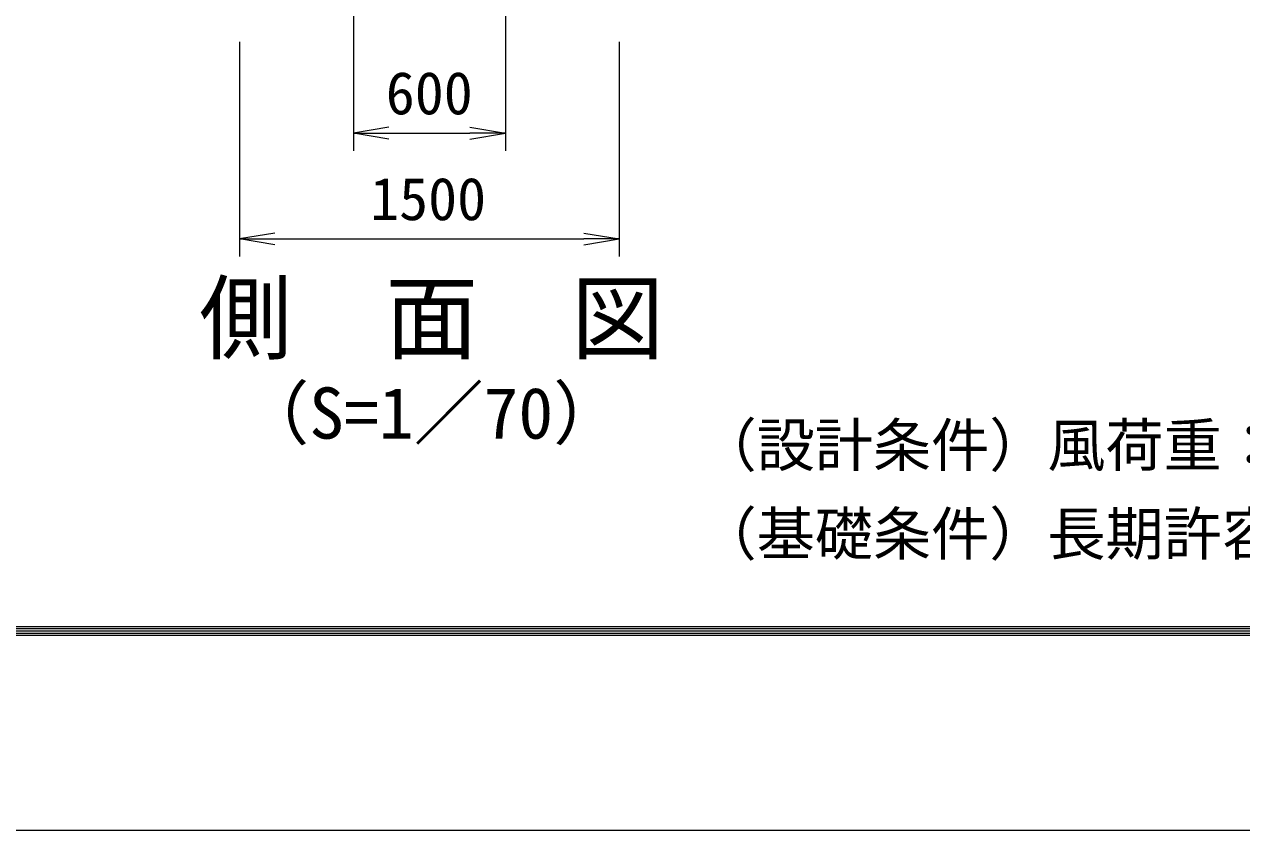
# Model space of a CAD drawing. Units: millimetres, scale not verified. Extents: x -14700 to 14700, y -10395 to 10395.
# Drawn here: x -3826 to 981, y -10395 to -7212 of the extents above; entities that cross this region are included whole.
import ezdxf
from ezdxf.enums import TextEntityAlignment as Align

# ---------------------------------------------------------------- set-up
doc = ezdxf.new("R2010")
doc.units = ezdxf.units.MM
doc.header["$LTSCALE"] = 70
doc.layers.add('0-4_D-TTL-TXT', color=7, linetype='Continuous')
for name, color, linetype, lineweight in [('0-8_D-STR-DIM', 7, 'Continuous', 9), ('0-9_0', 7, 'Continuous', 9), ('0-A_D-STR2', 7, 'Continuous', 9), ('0-B_D-TTL', 7, 'Continuous', 9)]:
    doc.layers.add(name, color=color, linetype=linetype, lineweight=lineweight)
doc.styles.add('ＭＳ ゴシック', font='')
doc.styles.get('ＭＳ ゴシック').set_extended_font_data('MS Gothic')

# ---------------------------------------------------------------- blocks, each defined once
blk = doc.blocks.new('_Open')
at = {"layer": '0-9_0'}
blk.add_line((-70, 11.67), (0, 0), dxfattribs=at)
blk.add_lwpolyline([(-70, -11.67), (0, 0), (-70, 0)], dxfattribs=at)

msp = doc.modelspace()

# ---------------------------------------------------------------- linework, layer by layer
at = {"layer": '0-8_D-STR-DIM'}
for p, q in [((-2526.67, -6581.3), (-2526.67, -7711.3)), ((-1926.67, -6581.3), (-1926.67, -7711.3)), ((-2386.67, -7641.3), (-2066.67, -7641.3))]:
    msp.add_line(p, q, dxfattribs=at)
at = {"layer": '0-A_D-STR2'}
for p, q in [((-2976.67, -7281.3), (-2976.67, -8128.99)), ((-1476.67, -7281.3), (-1476.67, -8128.99)), ((-2836.67, -8058.99), (-1616.67, -8058.99))]:
    msp.add_line(p, q, dxfattribs=at)
at = {"layer": '0-B_D-TTL', "color": 2, "lineweight": 18}
msp.add_lwpolyline([(-14700, 10395), (14700, 10395), (14700, -10395), (-14700, -10395)], close=True, dxfattribs=at)
at = {"layer": '0-B_D-TTL'}
for points in [[(-13755, 9625), (13755, 9625), (13755, -9625), (-13755, -9625)], [(-13746.25, 9616.25), (13746.25, 9616.25), (13746.25, -9616.25), (-13746.25, -9616.25)], [(-13737.5, 9607.5), (13737.5, 9607.5), (13737.5, -9607.5), (-13737.5, -9607.5)], [(-13728.75, 9598.75), (13728.75, 9598.75), (13728.75, -9598.75), (-13728.75, -9598.75)], [(-13720, 9590), (13720, 9590), (13720, -9590), (-13720, -9590)]]:
    msp.add_lwpolyline(points, close=True, dxfattribs=at)

# ---------------------------------------------------------------- block references
at = {"layer": '0-8_D-STR-DIM', "xscale": 2, "yscale": 2, "rotation": 180}
msp.add_blockref('_Open', (-2526.67, -7641.3), dxfattribs=at)
at = {"layer": '0-8_D-STR-DIM', "xscale": 2, "yscale": 2}
msp.add_blockref('_Open', (-1926.67, -7641.3), dxfattribs=at)
at = {"layer": '0-A_D-STR2', "xscale": 2, "yscale": 2, "rotation": 180}
msp.add_blockref('_Open', (-2976.67, -8058.99), dxfattribs=at)
at = {"layer": '0-A_D-STR2', "xscale": 2, "yscale": 2}
msp.add_blockref('_Open', (-1476.67, -8058.99), dxfattribs=at)

# ---------------------------------------------------------------- texts
at = {"layer": '0-4_D-TTL-TXT', "style": 'ＭＳ ゴシック'}
for s, height, p in [('側\u3000面\u3000図', 269.4, (-3136.32, -8586.29)), ('（S=1／70）', 202.2, (-2977.13, -8908.21)), ('（設計条件）風荷重：昭和57年改正 建築基準法・同施行令に基づく風圧力に準拠。', 168.3, (-1163.57, -9007.61)), ('（基礎条件）長期許容地耐力49kN/m の場合。', 168.3, (-1163.57, -9357.61))]:
    msp.add_text(s, height=height, dxfattribs=at).set_placement(p, align=Align.BOTTOM_LEFT)
at = {"layer": '0-8_D-STR-DIM', "style": 'ＭＳ ゴシック'}
msp.add_text('600', height=168.3, dxfattribs=at).set_placement((-2399.05, -7617.68), align=Align.BOTTOM_LEFT)
at = {"layer": '0-A_D-STR2', "style": 'ＭＳ ゴシック'}
msp.add_text('1500', height=168.3, dxfattribs=at).set_placement((-2460.82, -8035.37), align=Align.BOTTOM_LEFT)

doc.saveas('drawing.dxf')
